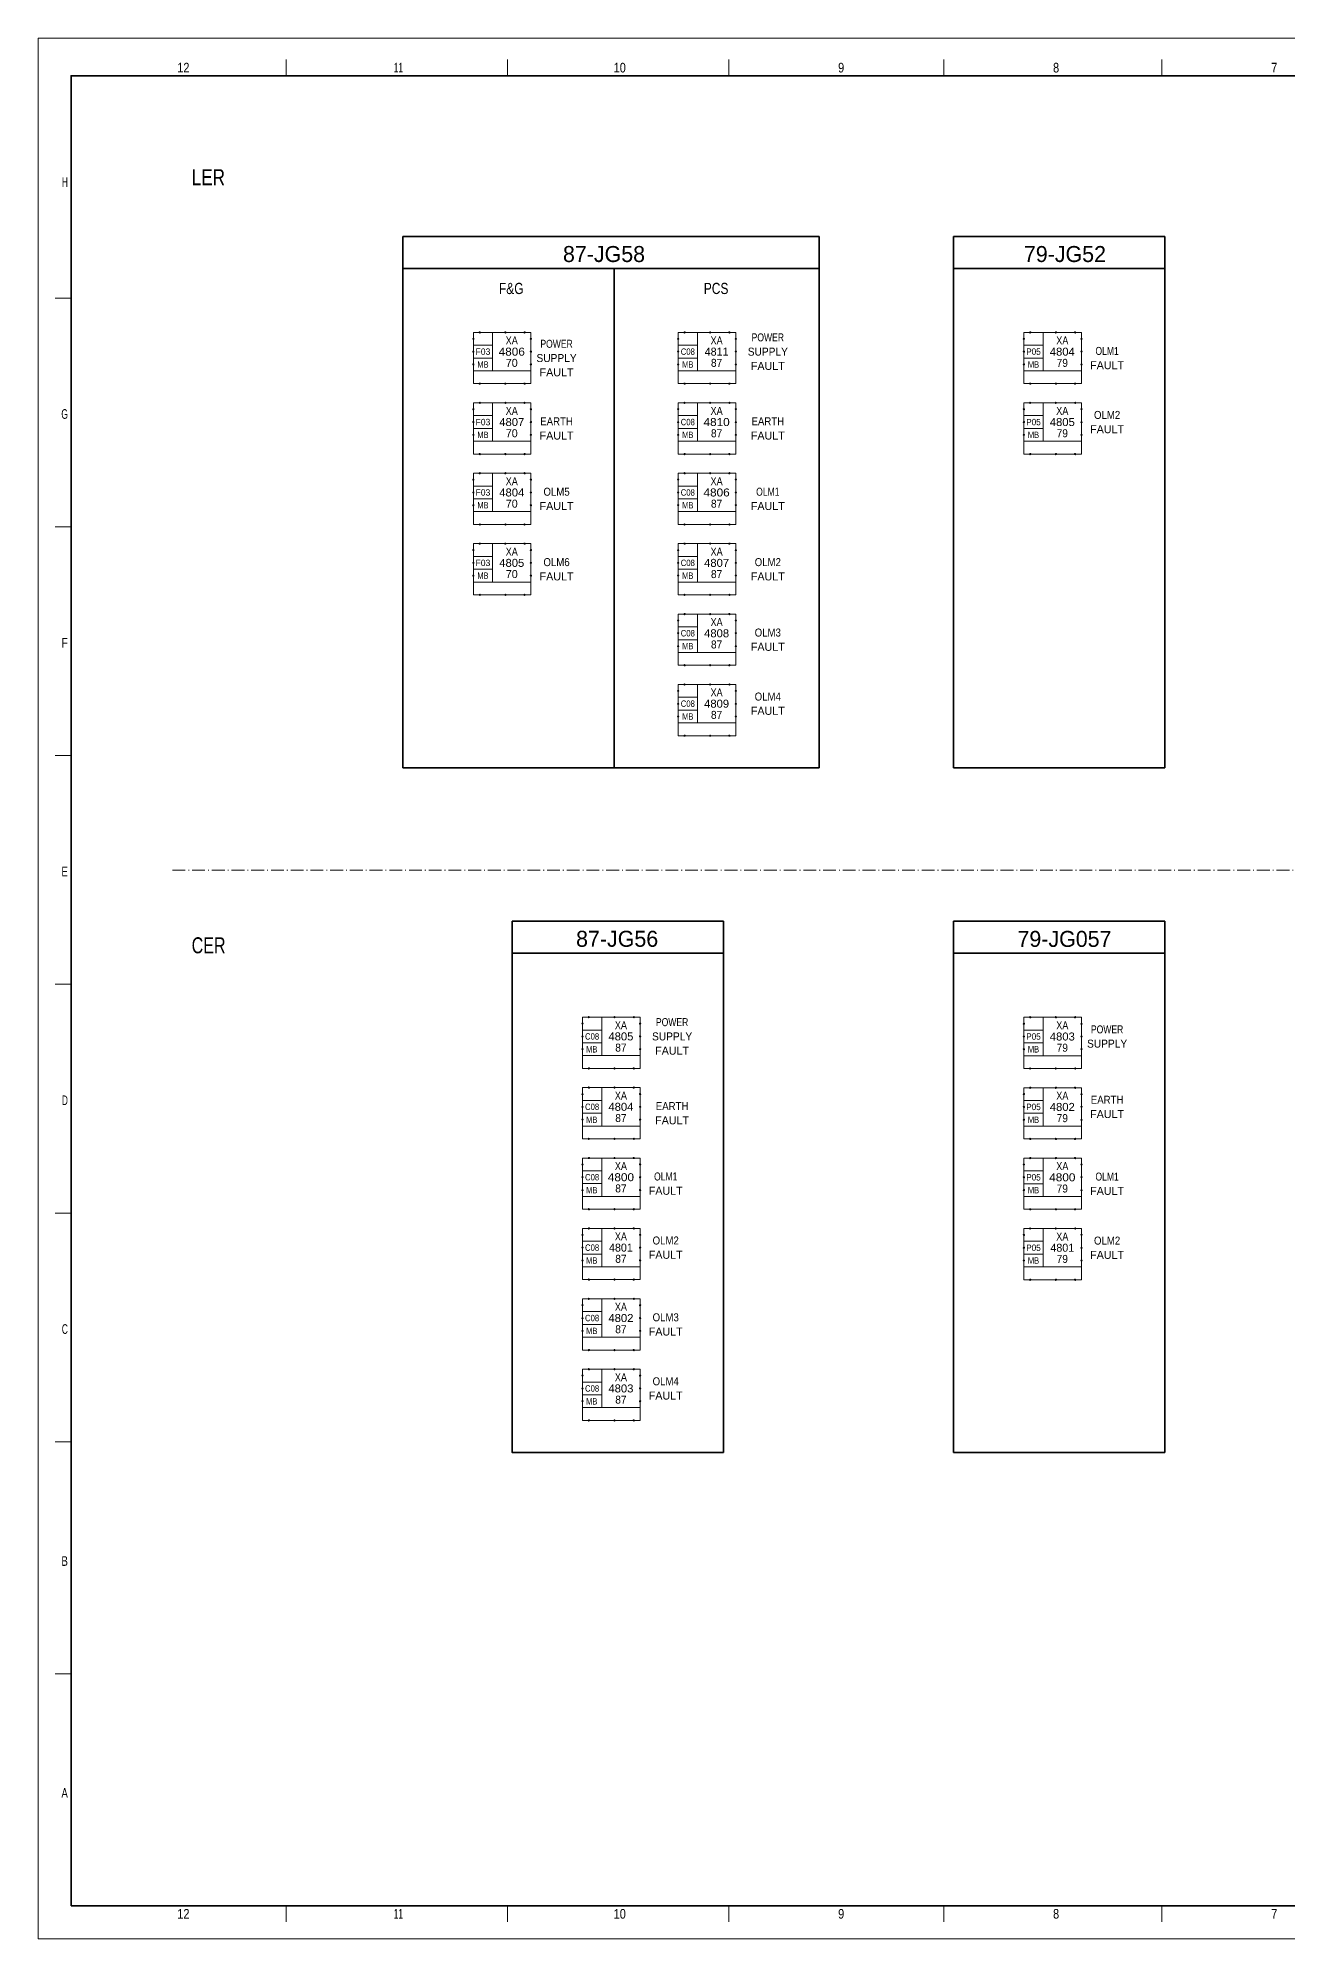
# Model space of a CAD drawing. Header units: millimetres. Extents: x 0 to 841, y 0 to 594.
# Drawn here: x 0 to 391, y 0 to 594 of the extents above; entities that cross this region are included whole.
import ezdxf
from ezdxf.enums import TextEntityAlignment as Align

# ---------------------------------------------------------------- set-up
doc = ezdxf.new("R2010")
doc.units = ezdxf.units.MM
doc.header["$LTSCALE"] = 0.8
doc.header["$PDMODE"] = 32
doc.header["$PDSIZE"] = 0.4
doc.linetypes.add('DOT_DASHED', pattern=[7.7, 5, -1.2, 0.3, -1.2])
for name, color, linetype, lineweight in [('1', 7, 'Continuous', 13), ('13', 7, 'DOT_DASHED', 13), ('4', 7, 'Continuous', 35), ('48', 7, 'Continuous', 13), ('9', 7, 'Continuous', 13)]:
    doc.layers.add(name, color=color, linetype=linetype, lineweight=lineweight)
for name, color, linetype in [('36', 7, 'Continuous'), ('37', 7, 'Continuous'), ('50', 7, 'Continuous')]:
    doc.layers.add(name, color=color, linetype=linetype)

msp = doc.modelspace()

# ---------------------------------------------------------------- linework, layer by layer
at = {"layer": '1'}
for p, q in [((77.4913, 587.2614), (77.4913, 582.2276)), ((77.4913, 587.2614), (77.4913, 582.2276)), ((146.6543, 587.2614), (146.6543, 582.2276)), ((146.6543, 587.2614), (146.6543, 582.2276)), ((215.8173, 587.2614), (215.8173, 582.2276)), ((215.8173, 587.2614), (215.8173, 582.2276)), ((282.9756, 587.2614), (282.9756, 582.2276)), ((282.9756, 587.2614), (282.9756, 582.2276)), ((351.1362, 587.2614), (351.1362, 582.2276)), ((351.1362, 587.2614), (351.1362, 582.2276)), ((10.3331, 512.7606), (5.3213, 512.7606)), ((10.3331, 512.7606), (5.3213, 512.7606)), ((10.3331, 441.2795), (5.3213, 441.2795)), ((10.3331, 441.2795), (5.3213, 441.2795)), ((10.3331, 369.7992), (5.3213, 369.7992)), ((10.3331, 369.7992), (5.3213, 369.7992)), ((10.3331, 298.3181), (5.3213, 298.3181)), ((10.3331, 298.3181), (5.3213, 298.3181)), ((10.3331, 226.8378), (5.3213, 226.8378)), ((10.3331, 226.8378), (5.3213, 226.8378)), ((10.3331, 155.3567), (5.3213, 155.3567)), ((10.3331, 155.3567), (5.3213, 155.3567)), ((10.3331, 82.8693), (5.3213, 82.8693)), ((10.3331, 82.8693), (5.3213, 82.8693)), ((77.4913, 10.3819), (77.4913, 5.348)), ((77.4913, 10.3819), (77.4913, 5.348)), ((146.6543, 10.3819), (146.6543, 5.348)), ((146.6543, 10.3819), (146.6543, 5.348)), ((215.8173, 10.3819), (215.8173, 5.348)), ((215.8173, 10.3819), (215.8173, 5.348)), ((282.9756, 10.3819), (282.9756, 5.348)), ((282.9756, 10.3819), (282.9756, 5.348)), ((351.1362, 10.3819), (351.1362, 5.348)), ((351.1362, 10.3819), (351.1362, 5.348))]:
    msp.add_line(p, q, dxfattribs=at)
at = {"layer": '1', "lineweight": 25}
msp.add_line((10.3331, 10.3819), (10.3331, 156.3638), dxfattribs=at)
at = {"layer": '1', "lineweight": 35}
msp.add_line((648.9504, 10.3819), (10.3331, 10.3819), dxfattribs=at)
msp.add_lwpolyline([(829.263, 112.0142), (829.263, 582.2276), (10.3331, 582.2276), (10.3331, 10.3819)], dxfattribs=at)
msp.add_lwpolyline([(829.263, 112.0142), (829.263, 582.2276), (10.3331, 582.2276), (10.3331, 10.3819)], dxfattribs=at)
at = {"layer": '1', "lineweight": 25}
msp.add_lwpolyline([(648.9504, 10.3819), (10.3331, 10.3819), (10.3331, 156.3638)], dxfattribs=at)
at = {"layer": '13'}
msp.add_line((42, 334), (764, 334), dxfattribs=at)
at = {"layer": '4'}
for p, q in [((114, 532), (114, 366)), ((114, 532), (244, 532)), ((244, 532), (244, 366)), ((286, 532), (286, 366)), ((286, 532), (352, 532)), ((352, 532), (352, 366)), ((114, 522), (244, 522)), ((180, 522), (180, 366)), ((286, 522), (352, 522)), ((114, 366), (244, 366)), ((286, 366), (352, 366)), ((148.1024, 318.0315), (214.1024, 318.0315)), ((214.1024, 318.0315), (214.1024, 152.0315)), ((286, 318), (286, 152)), ((286, 318), (352, 318)), ((352, 318), (352, 152)), ((148.1024, 308.0315), (214.1024, 308.0315)), ((286, 308), (352, 308)), ((286, 152), (352, 152))]:
    msp.add_line(p, q, dxfattribs=at)
msp.add_lwpolyline([(148.1024, 318.0315), (148.1024, 152.0315), (214.1024, 152.0315)], dxfattribs=at)
at = {"layer": '48'}
for p, q in [((142, 502), (142, 490)), ((206, 502), (206, 490)), ((314, 502), (314, 490)), ((136, 498), (142, 498)), ((136, 494), (142, 494)), ((200, 498), (206, 498)), ((200, 494), (206, 494)), ((308, 498), (314, 498)), ((308, 494), (314, 494)), ((136, 476), (142, 476)), ((142, 480), (142, 468)), ((200, 476), (206, 476)), ((206, 480), (206, 468)), ((308, 476), (314, 476)), ((314, 480), (314, 468)), ((136, 472), (142, 472)), ((200, 472), (206, 472)), ((308, 472), (314, 472)), ((142, 458), (142, 446)), ((206, 458), (206, 446)), ((136, 454), (142, 454)), ((200, 454), (206, 454)), ((136, 450), (142, 450)), ((200, 450), (206, 450)), ((142, 436), (142, 424)), ((206, 436), (206, 424)), ((136, 432), (142, 432)), ((136, 428), (142, 428)), ((200, 432), (206, 432)), ((200, 428), (206, 428)), ((200, 410), (206, 410)), ((206, 414), (206, 402)), ((200, 406), (206, 406)), ((200, 388), (206, 388)), ((206, 392), (206, 380)), ((200, 384), (206, 384)), ((176.1024, 288.0315), (176.1024, 276.0315)), ((314, 288), (314, 276)), ((170.1024, 284.0315), (176.1024, 284.0315)), ((170.1024, 280.0315), (176.1024, 280.0315)), ((308, 284), (314, 284)), ((308, 280), (314, 280)), ((170.1024, 262.0315), (176.1024, 262.0315)), ((176.1024, 266.0315), (176.1024, 254.0315)), ((308, 262), (314, 262)), ((314, 266), (314, 254)), ((170.1024, 258.0315), (176.1024, 258.0315)), ((308, 258), (314, 258)), ((176.1024, 244.0315), (176.1024, 232.0315)), ((314, 244), (314, 232)), ((170.1024, 240.0315), (176.1024, 240.0315)), ((308, 240), (314, 240)), ((170.1024, 236.0315), (176.1024, 236.0315)), ((308, 236), (314, 236)), ((176.1024, 222.0315), (176.1024, 210.0315)), ((314, 222), (314, 210)), ((170.1024, 218.0315), (176.1024, 218.0315)), ((170.1024, 214.0315), (176.1024, 214.0315)), ((308, 218), (314, 218)), ((308, 214), (314, 214)), ((170.1024, 196.0315), (176.1024, 196.0315)), ((176.1024, 200.0315), (176.1024, 188.0315)), ((170.1024, 192.0315), (176.1024, 192.0315)), ((170.1024, 174.0315), (176.1024, 174.0315)), ((176.1024, 178.0315), (176.1024, 166.0315)), ((170.1024, 170.0315), (176.1024, 170.0315))]:
    msp.add_line(p, q, dxfattribs=at)
for points in [[(136, 502), (154, 502), (154, 490), (136, 490)], [(200, 502), (218, 502), (218, 490), (200, 490)], [(308, 502), (326, 502), (326, 490), (308, 490)], [(136, 480), (154, 480), (154, 468), (136, 468)], [(200, 480), (218, 480), (218, 468), (200, 468)], [(308, 480), (326, 480), (326, 468), (308, 468)], [(136, 458), (154, 458), (154, 446), (136, 446)], [(200, 458), (218, 458), (218, 446), (200, 446)], [(136, 436), (154, 436), (154, 424), (136, 424)], [(200, 436), (218, 436), (218, 424), (200, 424)], [(200, 414), (218, 414), (218, 402), (200, 402)], [(200, 392), (218, 392), (218, 380), (200, 380)], [(170.1024, 288.0315), (188.1024, 288.0315), (188.1024, 276.0315), (170.1024, 276.0315)], [(308, 288), (326, 288), (326, 276), (308, 276)], [(170.1024, 266.0315), (188.1024, 266.0315), (188.1024, 254.0315), (170.1024, 254.0315)], [(308, 266), (326, 266), (326, 254), (308, 254)], [(170.1024, 244.0315), (188.1024, 244.0315), (188.1024, 232.0315), (170.1024, 232.0315)], [(308, 244), (326, 244), (326, 232), (308, 232)], [(170.1024, 222.0315), (188.1024, 222.0315), (188.1024, 210.0315), (170.1024, 210.0315)], [(308, 222), (326, 222), (326, 210), (308, 210)], [(170.1024, 200.0315), (188.1024, 200.0315), (188.1024, 188.0315), (170.1024, 188.0315)], [(170.1024, 178.0315), (188.1024, 178.0315), (188.1024, 166.0315), (170.1024, 166.0315)]]:
    msp.add_lwpolyline(points, close=True, dxfattribs=at)
for points in [[(136, 490), (136, 486), (154, 486), (154, 490)], [(200, 490), (200, 486), (218, 486), (218, 490)], [(308, 490), (308, 486), (326, 486), (326, 490)], [(136, 468), (136, 464), (154, 464), (154, 468)], [(200, 468), (200, 464), (218, 464), (218, 468)], [(308, 468), (308, 464), (326, 464), (326, 468)], [(136, 446), (136, 442), (154, 442), (154, 446)], [(200, 446), (200, 442), (218, 442), (218, 446)], [(136, 424), (136, 420), (154, 420), (154, 424)], [(200, 424), (200, 420), (218, 420), (218, 424)], [(200, 402), (200, 398), (218, 398), (218, 402)], [(200, 380), (200, 376), (218, 376), (218, 380)], [(170.1024, 276.0315), (170.1024, 272.0315), (188.1024, 272.0315), (188.1024, 276.0315)], [(308, 276), (308, 272), (326, 272), (326, 276)], [(170.1024, 254.0315), (170.1024, 250.0315), (188.1024, 250.0315), (188.1024, 254.0315)], [(308, 254), (308, 250), (326, 250), (326, 254)], [(170.1024, 232.0315), (170.1024, 228.0315), (188.1024, 228.0315), (188.1024, 232.0315)], [(308, 232), (308, 228), (326, 228), (326, 232)], [(170.1024, 210.0315), (170.1024, 206.0315), (188.1024, 206.0315), (188.1024, 210.0315)], [(308, 210), (308, 206), (326, 206), (326, 210)], [(170.1024, 188.0315), (170.1024, 184.0315), (188.1024, 184.0315), (188.1024, 188.0315)], [(170.1024, 166.0315), (170.1024, 162.0315), (188.1024, 162.0315), (188.1024, 166.0315)]]:
    msp.add_lwpolyline(points, dxfattribs=at)
for p in [(136, 500), (138, 502), (146, 502), (152, 502), (154, 500), (200, 500), (202, 502), (210, 502), (216, 502), (218, 500), (308, 500), (310, 502), (318, 502), (324, 502), (326, 500), (136, 496), (154, 496), (200, 496), (218, 496), (308, 496), (326, 496), (136, 492), (154, 492), (200, 492), (218, 492), (308, 492), (326, 492), (138, 486), (146, 486), (152, 486), (202, 486), (210, 486), (216, 486), (310, 486), (318, 486), (324, 486), (136, 478), (138, 480), (146, 480), (152, 480), (154, 478), (200, 478), (202, 480), (210, 480), (216, 480), (218, 478), (308, 478), (310, 480), (318, 480), (324, 480), (326, 478), (136, 474), (136, 470), (154, 474), (154, 470), (200, 474), (200, 470), (218, 474), (218, 470), (308, 474), (308, 470), (326, 474), (326, 470), (138, 464), (146, 464), (152, 464), (202, 464), (210, 464), (216, 464), (310, 464), (318, 464), (324, 464), (138, 458), (146, 458), (152, 458), (202, 458), (210, 458), (216, 458), (136, 456), (136, 452), (154, 456), (154, 452), (200, 456), (200, 452), (218, 456), (218, 452), (136, 448), (154, 448), (200, 448), (218, 448), (138, 442), (146, 442), (152, 442), (202, 442), (210, 442), (216, 442), (136, 434), (138, 436), (146, 436), (152, 436), (154, 434), (200, 434), (202, 436), (210, 436), (216, 436), (218, 434), (136, 430), (154, 430), (200, 430), (218, 430), (136, 426), (154, 426), (200, 426), (218, 426), (138, 420), (146, 420), (152, 420), (202, 420), (210, 420), (216, 420), (200, 412), (202, 414), (210, 414), (216, 414), (218, 412), (200, 408), (200, 404), (218, 408), (218, 404), (202, 398), (210, 398), (216, 398), (202, 392), (210, 392), (216, 392), (200, 390), (200, 386), (218, 390), (218, 386), (200, 382), (218, 382), (202, 376), (210, 376), (216, 376), (170.1024, 286.0315), (172.1024, 288.0315), (180.1024, 288.0315), (186.1024, 288.0315), (188.1024, 286.0315), (308, 286), (310, 288), (318, 288), (324, 288), (326, 286), (170.1024, 282.0315), (188.1024, 282.0315), (308, 282), (326, 282), (170.1024, 278.0315), (188.1024, 278.0315), (308, 278), (326, 278), (172.1024, 272.0315), (180.1024, 272.0315), (186.1024, 272.0315), (310, 272), (318, 272), (324, 272), (170.1024, 264.0315), (172.1024, 266.0315), (180.1024, 266.0315), (186.1024, 266.0315), (188.1024, 264.0315), (308, 264), (310, 266), (318, 266), (324, 266), (326, 264), (170.1024, 260.0315), (170.1024, 256.0315), (188.1024, 260.0315), (188.1024, 256.0315), (308, 260), (308, 256), (326, 260), (326, 256), (172.1024, 250.0315), (180.1024, 250.0315), (186.1024, 250.0315), (310, 250), (318, 250), (324, 250), (172.1024, 244.0315), (180.1024, 244.0315), (186.1024, 244.0315), (310, 244), (318, 244), (324, 244), (170.1024, 242.0315), (170.1024, 238.0315), (188.1024, 242.0315), (188.1024, 238.0315), (308, 242), (308, 238), (326, 242), (326, 238), (170.1024, 234.0315), (188.1024, 234.0315), (308, 234), (326, 234), (172.1024, 228.0315), (180.1024, 228.0315), (186.1024, 228.0315), (310, 228), (318, 228), (324, 228), (170.1024, 220.0315), (172.1024, 222.0315), (180.1024, 222.0315), (186.1024, 222.0315), (188.1024, 220.0315), (308, 220), (310, 222), (318, 222), (324, 222), (326, 220), (170.1024, 216.0315), (188.1024, 216.0315), (308, 216), (326, 216), (170.1024, 212.0315), (188.1024, 212.0315), (308, 212), (326, 212), (172.1024, 206.0315), (180.1024, 206.0315), (186.1024, 206.0315), (310, 206), (318, 206), (324, 206), (170.1024, 198.0315), (172.1024, 200.0315), (180.1024, 200.0315), (186.1024, 200.0315), (188.1024, 198.0315), (170.1024, 194.0315), (170.1024, 190.0315), (188.1024, 194.0315), (188.1024, 190.0315), (172.1024, 184.0315), (180.1024, 184.0315), (186.1024, 184.0315), (172.1024, 178.0315), (180.1024, 178.0315), (186.1024, 178.0315), (170.1024, 176.0315), (188.1024, 176.0315), (170.1024, 172.0315), (170.1024, 168.0315), (188.1024, 172.0315), (188.1024, 168.0315), (172.1024, 162.0315), (180.1024, 162.0315), (186.1024, 162.0315)]:
    msp.add_point(p, dxfattribs=at)
at = {"layer": '9'}
msp.add_lwpolyline([(0, 0), (841, 0), (841, 594), (0, 594)], close=True, dxfattribs=at)
msp.add_lwpolyline([(0, 0), (841, 0), (841, 594), (0, 594)], close=True, dxfattribs=at)

# ---------------------------------------------------------------- texts
at = {"layer": '1'}
for s, width, p in [('12', 0.85, (45.415, 583.2346)), ('12', 0.85, (45.415, 583.2346)), ('11', 0.65, (112.5776, 583.2346)), ('11', 0.65, (112.5776, 583.2346)), ('10', 0.85, (181.7362, 583.2346)), ('10', 0.85, (181.7362, 583.2346)), ('9', 0.85, (250.9055, 583.2346)), ('9', 0.85, (250.9055, 583.2346)), ('8', 0.85, (318.0638, 583.2346)), ('8', 0.85, (318.0638, 583.2346)), ('7', 0.85, (386.2244, 583.2346)), ('7', 0.85, (386.2244, 583.2346)), ('12', 0.85, (45.415, 6.3543)), ('12', 0.85, (45.415, 6.3543)), ('11', 0.65, (112.5776, 6.3543)), ('11', 0.65, (112.5776, 6.3543)), ('10', 0.85, (181.7362, 6.3543)), ('10', 0.85, (181.7362, 6.3543)), ('9', 0.85, (250.9055, 6.3543)), ('9', 0.85, (250.9055, 6.3543)), ('8', 0.85, (318.0638, 6.3543)), ('8', 0.85, (318.0638, 6.3543)), ('7', 0.85, (386.2244, 6.3543)), ('7', 0.85, (386.2244, 6.3543))]:
    msp.add_text(s, height=3.02, dxfattribs=dict(at, width=width)).set_placement(p, align=Align.CENTER)
for s, width, p in [('H', 0.65, (9.3291, 547.4945)), ('H', 0.65, (9.3291, 547.4945)), ('G', 0.65, (9.3291, 475.0071)), ('G', 0.65, (9.3291, 475.0071)), ('F', 0.8, (9.3291, 403.526)), ('F', 0.8, (9.3291, 403.526)), ('E', 0.75, (9.3291, 332.0449)), ('E', 0.75, (9.3291, 332.0449)), ('D', 0.65, (9.3291, 260.5646)), ('D', 0.65, (9.3291, 260.5646)), ('C', 0.65, (9.3291, 189.0835)), ('C', 0.65, (9.3291, 189.0835)), ('B', 0.75, (9.3291, 116.5961)), ('B', 0.75, (9.3291, 116.5961)), ('A', 0.75, (9.3291, 44.1087)), ('A', 0.75, (9.3291, 44.1087))]:
    msp.add_text(s, height=3.02, dxfattribs=dict(at, width=width)).set_placement(p, align=Align.RIGHT)
at = {"layer": '36', "width": 0.8}
for s, p in [('F&G', (144, 514)), ('PCS', (208, 514))]:
    msp.add_text(s, height=3.5, dxfattribs=at).set_placement(p)
at = {"layer": '37'}
for s, width, p in [('LER', 0.8, (48, 548)), ('CER', 0.75, (48, 308))]:
    msp.add_text(s, height=5, dxfattribs=dict(at, width=width)).set_placement(p)
for s, p in [('87-JG58', (164, 524)), ('79-JG52', (308, 524)), ('87-JG56', (168.1024, 310.0315)), ('79-JG057', (306, 310))]:
    msp.add_text(s, height=5, dxfattribs=at).set_placement(p)
at = {"layer": '50'}
for s, height, width, p in [('XA', 2.5, 0.85, (148, 498.2496)), ('POWER', 2.5, 0.8, (162, 497.2094)), ('XA', 2.5, 0.85, (212, 498.2496)), ('POWER', 2.5, 0.8, (228, 499.2094)), ('XA', 2.5, 0.85, (320, 498.2496)), ('4806', 2.5, 1.1, (147.9996, 494.7496)), ('SUPPLY', 2.5, 0.95, (162.0004, 492.7496)), ('C08', 2, 0.9, (203, 495)), ('87', 2.5, 0.95, (211.9996, 491.2496)), ('SUPPLY', 2.5, 0.95, (228.0004, 494.7496)), ('P05', 2, 0.95, (311, 495)), ('4804', 2.5, 1.05, (320, 494.7496)), ('79', 2.5, 0.95, (319.9996, 491.2496)), ('OLM1', 2.5, 0.8, (334, 494.9795)), ('MB', 2, 0.7, (139, 491)), ('MB', 2, 0.7, (203, 491)), ('MB', 2, 0.7, (311, 491)), ('4807', 2.5, 1.05, (148, 472.7496)), ('XA', 2.5, 0.85, (148, 476.2496)), ('EARTH', 2.5, 0.9, (161.9996, 472.9795)), ('4810', 2.5, 1.1, (212.0004, 472.7496)), ('XA', 2.5, 0.85, (212, 476.2496)), ('EARTH', 2.5, 0.9, (227.9996, 472.9795)), ('4805', 2.5, 1.05, (320, 472.7496)), ('XA', 2.5, 0.85, (320, 476.2496)), ('OLM2', 2.5, 0.9, (334, 474.9795)), ('MB', 2, 0.7, (139, 469)), ('C08', 2, 0.9, (203, 473)), ('MB', 2, 0.7, (203, 469)), ('87', 2.5, 0.95, (211.9996, 469.2496)), ('P05', 2, 0.95, (311, 473)), ('MB', 2, 0.7, (311, 469)), ('79', 2.5, 0.95, (319.9996, 469.2496)), ('4804', 2.5, 1.05, (148, 450.7496)), ('XA', 2.5, 0.85, (148, 454.2496)), ('OLM5', 2.5, 0.9, (162, 450.9795)), ('C08', 2, 0.9, (203, 451)), ('4806', 2.5, 1.1, (211.9996, 450.7496)), ('XA', 2.5, 0.85, (212, 454.2496)), ('OLM1', 2.5, 0.8, (228, 450.9795)), ('MB', 2, 0.7, (139, 447)), ('MB', 2, 0.7, (203, 447)), ('87', 2.5, 0.95, (211.9996, 447.2496)), ('XA', 2.5, 0.85, (148, 432.2496)), ('XA', 2.5, 0.85, (212, 432.2496)), ('4805', 2.5, 1.05, (148, 428.7496)), ('OLM6', 2.5, 0.9, (161.9996, 428.9795)), ('C08', 2, 0.9, (203, 429)), ('4807', 2.5, 1.05, (212, 428.7496)), ('87', 2.5, 0.95, (211.9996, 425.2496)), ('OLM2', 2.5, 0.9, (228, 428.9795)), ('MB', 2, 0.7, (139, 425)), ('MB', 2, 0.7, (203, 425)), ('XA', 2.5, 0.85, (212, 410.2496)), ('C08', 2, 0.9, (203, 407)), ('MB', 2, 0.7, (203, 403)), ('4808', 2.5, 1.05, (212, 406.7496)), ('87', 2.5, 0.95, (211.9996, 403.2496)), ('OLM3', 2.5, 0.9, (228, 406.9795)), ('C08', 2, 0.9, (203, 385)), ('4809', 2.5, 1.05, (212, 384.7496)), ('XA', 2.5, 0.85, (212, 388.2496)), ('OLM4', 2.5, 0.9, (228, 386.9795)), ('MB', 2, 0.7, (203, 381)), ('87', 2.5, 0.95, (211.9996, 381.2496)), ('XA', 2.5, 0.85, (182.1024, 284.2811)), ('POWER', 2.5, 0.8, (198.1024, 285.2409)), ('XA', 2.5, 0.85, (320, 284.2496)), ('POWER', 2.5, 0.8, (334, 282.9795)), ('C08', 2, 0.9, (173.1024, 281.0315)), ('4805', 2.5, 1.05, (182.1024, 280.7811)), ('87', 2.5, 0.95, (182.102, 277.2811)), ('SUPPLY', 2.5, 0.95, (198.1028, 280.7811)), ('P05', 2, 0.95, (311, 281)), ('4803', 2.5, 1.05, (320, 280.7496)), ('79', 2.5, 0.95, (319.9996, 277.2496)), ('SUPPLY', 2.5, 0.95, (334.0004, 278.5197)), ('MB', 2, 0.7, (173, 277)), ('MB', 2, 0.7, (311, 277)), ('XA', 2.5, 0.85, (182.1024, 262.2811)), ('XA', 2.5, 0.85, (182.1024, 262.2811)), ('EARTH', 2.5, 0.9, (198.102, 259.011)), ('XA', 2.5, 0.85, (320, 262.2496)), ('EARTH', 2.5, 0.9, (333.9996, 260.9795)), ('C08', 2, 0.9, (173.1024, 259.0315)), ('MB', 2, 0.7, (173, 255)), ('4804', 2.5, 1.05, (182.1024, 258.7811)), ('87', 2.5, 0.95, (182.102, 255.2811)), ('P05', 2, 0.95, (311, 259)), ('MB', 2, 0.7, (311, 255)), ('4802', 2.5, 1.05, (320, 258.7496)), ('79', 2.5, 0.95, (319.9996, 255.2496)), ('C08', 2, 0.9, (173.1024, 237.0315)), ('4800', 2.5, 1.1, (182.1028, 236.7811)), ('XA', 2.5, 0.85, (182.1024, 240.2811)), ('OLM1', 2.5, 0.8, (196.1024, 237.011)), ('P05', 2, 0.95, (311, 237)), ('4800', 2.5, 1.1, (320.0004, 236.7496)), ('XA', 2.5, 0.85, (320, 240.2496)), ('OLM1', 2.5, 0.8, (334, 236.9795)), ('MB', 2, 0.7, (173, 233)), ('87', 2.5, 0.95, (182.102, 233.2811)), ('MB', 2, 0.7, (311, 233)), ('79', 2.5, 0.95, (319.9996, 233.2496)), ('XA', 2.5, 0.85, (182.1024, 218.2811)), ('XA', 2.5, 0.85, (320, 218.2496)), ('C08', 2, 0.9, (173.1024, 215.0315)), ('OLM2', 2.5, 0.9, (196.1024, 217.011)), ('P05', 2, 0.95, (311, 215)), ('OLM2', 2.5, 0.9, (334, 216.9795)), ('MB', 2, 0.7, (173, 211)), ('87', 2.5, 0.95, (182.102, 211.2811)), ('MB', 2, 0.7, (311, 211)), ('79', 2.5, 0.95, (319.9996, 211.2496)), ('XA', 2.5, 0.85, (182.1024, 196.2811)), ('C08', 2, 0.9, (173.1024, 193.0315)), ('MB', 2, 0.7, (173, 189)), ('4802', 2.5, 1.05, (182.1024, 192.7811)), ('87', 2.5, 0.95, (182.102, 189.2811)), ('OLM3', 2.5, 0.9, (196.1024, 193.011)), ('C08', 2, 0.9, (173.1024, 171.0315)), ('4803', 2.5, 1.05, (182.1024, 170.7811)), ('XA', 2.5, 0.85, (182.1024, 174.2811)), ('OLM4', 2.5, 0.9, (196.1024, 173.011)), ('MB', 2, 0.7, (173, 167)), ('87', 2.5, 0.95, (182.102, 167.2811))]:
    msp.add_text(s, height=height, dxfattribs=dict(at, width=width)).set_placement(p, align=Align.CENTER)
for s, height, p in [('F03', 2, (139, 495)), ('70', 2.5, (148, 491.2496)), ('4811', 2.5, (212, 494.7496)), ('FAULT', 2.5, (162, 488.2898)), ('FAULT', 2.5, (228, 490.2898)), ('FAULT', 2.5, (334, 490.5197)), ('F03', 2, (139, 473)), ('70', 2.5, (148, 469.2496)), ('FAULT', 2.5, (162, 468.5197)), ('FAULT', 2.5, (228, 468.5197)), ('FAULT', 2.5, (334, 470.5197)), ('F03', 2, (139, 451)), ('70', 2.5, (148, 447.2496)), ('FAULT', 2.5, (162, 446.5197)), ('FAULT', 2.5, (228, 446.5197)), ('F03', 2, (139, 429)), ('70', 2.5, (148, 425.2496)), ('FAULT', 2.5, (162, 424.5197)), ('FAULT', 2.5, (228, 424.5197)), ('FAULT', 2.5, (228, 402.5197)), ('FAULT', 2.5, (228, 382.5197)), ('FAULT', 2.5, (198.1024, 276.3213)), ('FAULT', 2.5, (198.1024, 254.5512)), ('FAULT', 2.5, (334, 256.5197)), ('FAULT', 2.5, (196.1024, 232.5512)), ('FAULT', 2.5, (334, 232.5197)), ('4801', 2.5, (182.1024, 214.7811)), ('FAULT', 2.5, (196.1024, 212.5512)), ('4801', 2.5, (320, 214.7496)), ('FAULT', 2.5, (334, 212.5197)), ('FAULT', 2.5, (196.1024, 188.5512)), ('FAULT', 2.5, (196.1024, 168.5512))]:
    msp.add_text(s, height=height, dxfattribs=at).set_placement(p, align=Align.CENTER)

doc.saveas('drawing.dxf')
